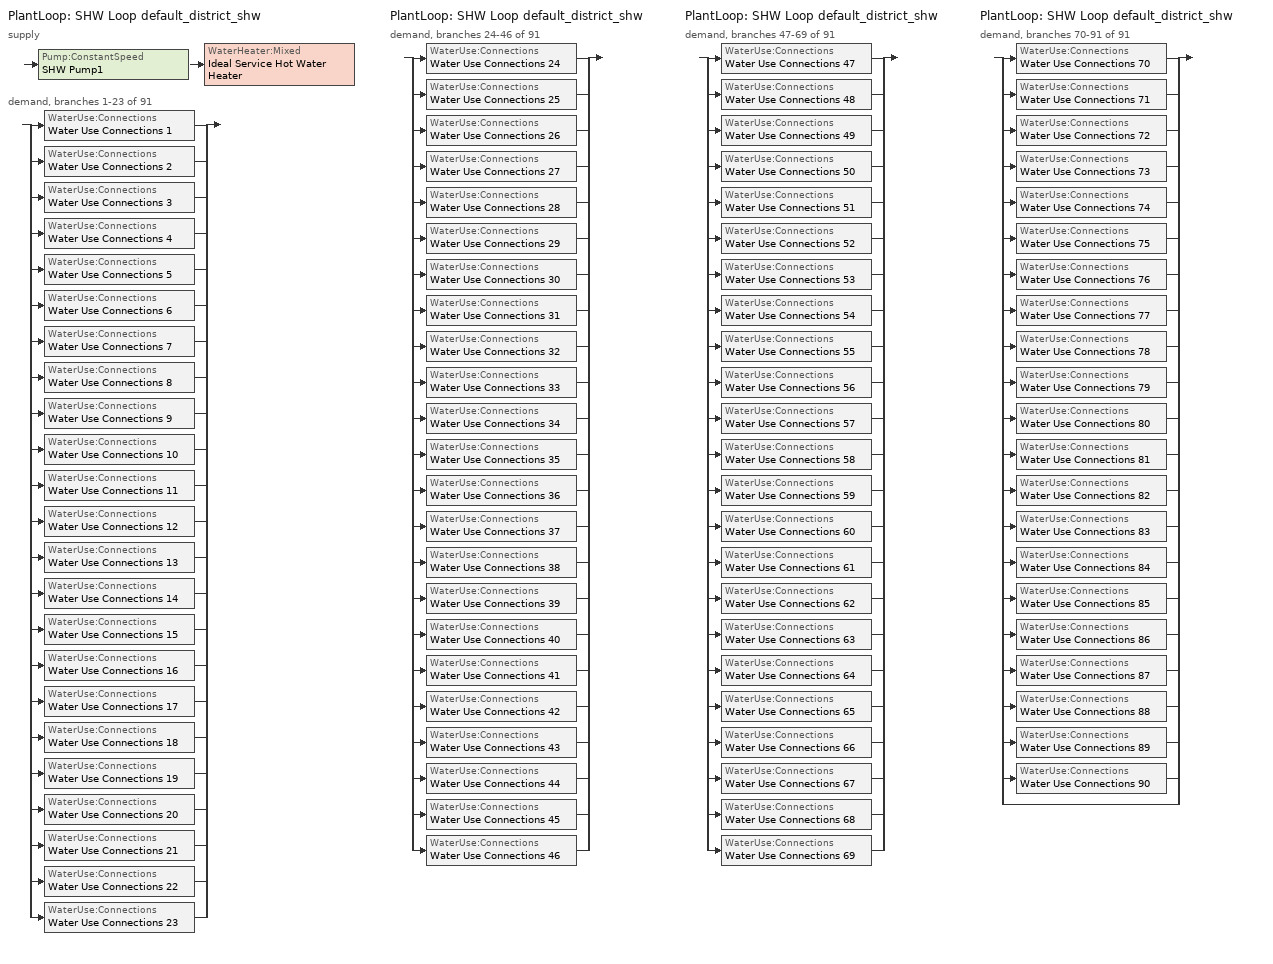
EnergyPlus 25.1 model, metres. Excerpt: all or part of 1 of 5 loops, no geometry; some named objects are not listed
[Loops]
PlantLoop 'SHW Loop default_district_shw'
 supply: Pump:ConstantSpeed 'SHW Pump1' > WaterHeater:Mixed 'Ideal Service Hot Water Heater'
 demand, branches 1-23 of 91: split
  | WaterUse:Connections 'Water Use Connections 1'
  | WaterUse:Connections 'Water Use Connections 2'
  | WaterUse:Connections 'Water Use Connections 3'
  | WaterUse:Connections 'Water Use Connections 4'
  | WaterUse:Connections 'Water Use Connections 5'
  | WaterUse:Connections 'Water Use Connections 6'
  | WaterUse:Connections 'Water Use Connections 7'
  | WaterUse:Connections 'Water Use Connections 8'
  | WaterUse:Connections 'Water Use Connections 9'
  | WaterUse:Connections 'Water Use Connections 10'
  | WaterUse:Connections 'Water Use Connections 11'
  | WaterUse:Connections 'Water Use Connections 12'
  | WaterUse:Connections 'Water Use Connections 13'
  | WaterUse:Connections 'Water Use Connections 14'
  | WaterUse:Connections 'Water Use Connections 15'
  | WaterUse:Connections 'Water Use Connections 16'
  | WaterUse:Connections 'Water Use Connections 17'
  | WaterUse:Connections 'Water Use Connections 18'
  | WaterUse:Connections 'Water Use Connections 19'
  | WaterUse:Connections 'Water Use Connections 20'
  | WaterUse:Connections 'Water Use Connections 21'
  | WaterUse:Connections 'Water Use Connections 22'
  | WaterUse:Connections 'Water Use Connections 23'
PlantLoop 'SHW Loop default_district_shw'
 demand, branches 24-46 of 91: split
  | WaterUse:Connections 'Water Use Connections 24'
  | WaterUse:Connections 'Water Use Connections 25'
  | WaterUse:Connections 'Water Use Connections 26'
  | WaterUse:Connections 'Water Use Connections 27'
  | WaterUse:Connections 'Water Use Connections 28'
  | WaterUse:Connections 'Water Use Connections 29'
  | WaterUse:Connections 'Water Use Connections 30'
  | WaterUse:Connections 'Water Use Connections 31'
  | WaterUse:Connections 'Water Use Connections 32'
  | WaterUse:Connections 'Water Use Connections 33'
  | WaterUse:Connections 'Water Use Connections 34'
  | WaterUse:Connections 'Water Use Connections 35'
  | WaterUse:Connections 'Water Use Connections 36'
  | WaterUse:Connections 'Water Use Connections 37'
  | WaterUse:Connections 'Water Use Connections 38'
  | WaterUse:Connections 'Water Use Connections 39'
  | WaterUse:Connections 'Water Use Connections 40'
  | WaterUse:Connections 'Water Use Connections 41'
  | WaterUse:Connections 'Water Use Connections 42'
  | WaterUse:Connections 'Water Use Connections 43'
  | WaterUse:Connections 'Water Use Connections 44'
  | WaterUse:Connections 'Water Use Connections 45'
  | WaterUse:Connections 'Water Use Connections 46'
PlantLoop 'SHW Loop default_district_shw'
 demand, branches 47-69 of 91: split
  | WaterUse:Connections 'Water Use Connections 47'
  | WaterUse:Connections 'Water Use Connections 48'
  | WaterUse:Connections 'Water Use Connections 49'
  | WaterUse:Connections 'Water Use Connections 50'
  | WaterUse:Connections 'Water Use Connections 51'
  | WaterUse:Connections 'Water Use Connections 52'
  | WaterUse:Connections 'Water Use Connections 53'
  | WaterUse:Connections 'Water Use Connections 54'
  | WaterUse:Connections 'Water Use Connections 55'
  | WaterUse:Connections 'Water Use Connections 56'
  | WaterUse:Connections 'Water Use Connections 57'
  | WaterUse:Connections 'Water Use Connections 58'
  | WaterUse:Connections 'Water Use Connections 59'
  | WaterUse:Connections 'Water Use Connections 60'
  | WaterUse:Connections 'Water Use Connections 61'
  | WaterUse:Connections 'Water Use Connections 62'
  | WaterUse:Connections 'Water Use Connections 63'
  | WaterUse:Connections 'Water Use Connections 64'
  | WaterUse:Connections 'Water Use Connections 65'
  | WaterUse:Connections 'Water Use Connections 66'
  | WaterUse:Connections 'Water Use Connections 67'
  | WaterUse:Connections 'Water Use Connections 68'
  | WaterUse:Connections 'Water Use Connections 69'
PlantLoop 'SHW Loop default_district_shw'
 demand, branches 70-91 of 91: split
  | WaterUse:Connections 'Water Use Connections 70'
  | WaterUse:Connections 'Water Use Connections 71'
  | WaterUse:Connections 'Water Use Connections 72'
  | WaterUse:Connections 'Water Use Connections 73'
  | WaterUse:Connections 'Water Use Connections 74'
  | WaterUse:Connections 'Water Use Connections 75'
  | WaterUse:Connections 'Water Use Connections 76'
  | WaterUse:Connections 'Water Use Connections 77'
  | WaterUse:Connections 'Water Use Connections 78'
  | WaterUse:Connections 'Water Use Connections 79'
  | WaterUse:Connections 'Water Use Connections 80'
  | WaterUse:Connections 'Water Use Connections 81'
  | WaterUse:Connections 'Water Use Connections 82'
  | WaterUse:Connections 'Water Use Connections 83'
  | WaterUse:Connections 'Water Use Connections 84'
  | WaterUse:Connections 'Water Use Connections 85'
  | WaterUse:Connections 'Water Use Connections 86'
  | WaterUse:Connections 'Water Use Connections 87'
  | WaterUse:Connections 'Water Use Connections 88'
  | WaterUse:Connections 'Water Use Connections 89'
  | WaterUse:Connections 'Water Use Connections 90'
  | bypass
[PlantLoop]
SHW Loop default_district_shw: Fluid Type=Water; Plant Equipment Operation Scheme=SHW Loop default_district_shw Operation Schemes; Maximum Loop Temperature {C}=60; Minimum Loop Temperature {C}=10; Maximum Loop Flow Rate {m3/s}=Autosize; Minimum Loop Flow Rate {m3/s}=0; Plant Loop Volume {m3}=Autocalculate; Load Distribution Scheme=Optimal; Plant Loop Demand Calculation Scheme=SingleSetpoint; Common Pipe Simulation=None
[Sizing:Plant]
SHW Loop default_district_shw: Loop Type=Heating; Design Loop Exit Temperature {C}=60; Loop Design Temperature Difference {deltaC}=5; Sizing Option=NonCoincident; Zone Timesteps in Averaging Window=1; Coincident Sizing Factor Mode=None
[SetpointManager:Scheduled]
Setpoint Manager Scheduled 1: Control Variable=Temperature; Schedule=60C Hot Water
[PlantEquipmentOperationSchemes]
SHW Loop default_district_shw Operation Schemes: Control Scheme Object Type 1=PlantEquipmentOperation:HeatingLoad; Control Scheme Name 1=SHW Loop default_district_shw Heating Operation Scheme; Control Scheme Schedule Name 1=Always On Discrete
[PlantEquipmentList]
SHW Loop default_district_shw Heating Equipment List: WaterHeater:Mixed, Ideal Service Hot Water Heater
[PlantEquipmentOperation:HeatingLoad]
SHW Loop default_district_shw Heating Operation Scheme: Load Range Lower Limit 1 {W}=0; Load Range Upper Limit 1 {W}=1000000000; Range Equipment List Name 1=SHW Loop default_district_shw Heating Equipment List
[Pump:ConstantSpeed]
SHW Pump1: Design Flow Rate {m3/s}=Autosize; Design Pump Head {Pa}=29891; Design Power Consumption {W}=Autosize; Motor Efficiency=0.9; Fraction of Motor Inefficiencies to Fluid Stream=0; Pump Control Type=Intermittent; Design Power Sizing Method=PowerPerFlowPerPressure; Design Electric Power per Unit Flow Rate {W/(m3/s)}=348701.1; Design Shaft Power per Unit Flow Rate per Unit Head {W-s/m3-Pa}=1.28205
[WaterHeater:Mixed]
Ideal Service Hot Water Heater: Tank Volume {m3}=0; Setpoint Temperature Schedule=Schedule Ruleset 2; Deadband Temperature Difference {deltaC}=2; Maximum Temperature Limit {C}=82.22; Heater Control Type=Modulate; Heater Maximum Capacity {W}=1000000; Heater Ignition Minimum Flow Rate {m3/s}=0; Heater Ignition Delay {s}=0; Heater Fuel Type=Electricity; Heater Thermal Efficiency=1; Off Cycle Parasitic Fuel Consumption Rate {W}=20; Off Cycle Parasitic Fuel Type=Electricity; Off Cycle Parasitic Heat Fraction to Tank=0.8; On Cycle Parasitic Fuel Consumption Rate {W}=0; On Cycle Parasitic Fuel Type=Electricity; On Cycle Parasitic Heat Fraction to Tank=0; Ambient Temperature Indicator=Schedule; Ambient Temperature Schedule=22C Ambient Condition; Off Cycle Loss Coefficient to Ambient Temperature {W/K}=0; Off Cycle Loss Fraction to Zone=1; On Cycle Loss Coefficient to Ambient Temperature {W/K}=0; On Cycle Loss Fraction to Zone=1; Use Side Effectiveness=1; Source Side Effectiveness=1; Use Side Design Flow Rate {m3/s}=Autosize; Source Side Design Flow Rate {m3/s}=Autosize; Indirect Water Heating Recovery Time {hr}=1.5; Source Side Flow Control Mode=IndirectHeatPrimarySetpoint
[WaterHeater:Sizing]
Ideal Service Hot Water Heater: Design Mode=PeakDraw; Time Storage Can Meet Peak Draw {hr}=0.538503; Time for Tank Recovery {hr}=0; Nominal Tank Volume for Autosizing Plant Connections {m3}=1
[WaterUse:Connections] Hot Water Supply Temperature Schedule=60.0C Hot Water; Drain Water Heat Exchanger Type=None; Drain Water Heat Exchanger Destination=Plant
Name | Water Use Equipment Name 1
Water Use Connections 1 | MediumOffice Building_Service Hot Water..Room_757_8a442ec0
Water Use Connections 2 | MediumOffice Building_Service Hot Water..Room_758_3004d73f
Water Use Connections 3; Water Use Connections 4; Water Use Connections 5; Water Use Connections 6; Water Use Connections 8; Water Use Connections 9; Water Use Connections 10; Water Use Connections 11; Water Use Connections 12; Water Use Connections 13; Water Use Connections 14; Water Use Connections 15; Water Use Connections 16; Water Use Connections 17; Water Use Connections 21; Water Use Connections 22; Water Use Connections 23; Water Use Connections 24; Water Use Connections 26; Water Use Connections 27; Water Use Connections 28; Water Use Connections 29; Water Use Connections 30; Water Use Connections 31; Water Use Connections 32; Water Use Connections 33; Water Use Connections 34; Water Use Connections 35; Water Use Connections 39; Water Use Connections 40; Water Use Connections 41; Water Use Connections 42; Water Use Connections 44; Water Use Connections 45; Water Use Connections 46; Water Use Connections 47; Water Use Connections 48; Water Use Connections 49; Water Use Connections 50; Water Use Connections 51; Water Use Connections 52; Water Use Connections 53; Water Use Connections 57; Water Use Connections 58; Water Use Connections 59; Water Use Connections 60; Water Use Connections 62; Water Use Connections 63; Water Use Connections 64; Water Use Connections 65; Water Use Connections 66; Water Use Connections 67; Water Use Connections 68; Water Use Connections 69; Water Use Connections 70; Water Use Connections 71; Water Use Connections 75; Water Use Connections 76; Water Use Connections 77; Water Use Connections 78; Water Use Connections 80; Water Use Connections 81; Water Use Connections 82; Water Use Connections 83; Water Use Connections 84; Water Use Connections 85; Water Use Connections 86; Water Use Connections 87; Water Use Connections 88; Water Use Connections 89
Water Use Connections 7 | MediumOffice Building_Service Hot Water..Room_763_2635d200
Water Use Connections 18 | MediumOffice Building_Service Hot Water..Room_774_96c0b87f
Water Use Connections 19 | MediumOffice Building_Service Hot Water..Room_775_29d2b79a
Water Use Connections 20 | MediumOffice Building_Service Hot Water..Room_776_1a4b3822
Water Use Connections 25 | MediumOffice Building_Service Hot Water..Room_781_2354622c
Water Use Connections 36 | MediumOffice Building_Service Hot Water..Room_792_b6f59f44
Water Use Connections 37 | MediumOffice Building_Service Hot Water..Room_793_cdbe6cf2
Water Use Connections 38 | MediumOffice Building_Service Hot Water..Room_794_118766d9
Water Use Connections 43 | MediumOffice Building_Service Hot Water..Room_799_23489c71
Water Use Connections 54 | MediumOffice Building_Service Hot Water..Room_810_a910b828
Water Use Connections 55 | MediumOffice Building_Service Hot Water..Room_811_73c735ea
Water Use Connections 56 | MediumOffice Building_Service Hot Water..Room_812_e2e17929
Water Use Connections 61 | MediumOffice Building_Service Hot Water..Room_817_1b2ae759
Water Use Connections 72 | MediumOffice Building_Service Hot Water..Room_828_ec5a7d58
Water Use Connections 73 | MediumOffice Building_Service Hot Water..Room_829_1766a76a
Water Use Connections 74 | MediumOffice Building_Service Hot Water..Room_830_cdee1774
Water Use Connections 79 | MediumOffice Building_Service Hot Water..Room_835_06edd3a5
Water Use Connections 90 | MediumOffice Building_Service Hot Water..Room_846_4a64eaff
[WaterUse:Equipment] Flow Rate Fraction Schedule=MediumOffice Building_Service Hot Water Schedule; Target Temperature Schedule=60.0C Hot Water; Sensible Fraction Schedule=0.2 Hot Water Sensible Fraction; Latent Fraction Schedule=0.05 Hot Water Latent Fraction
Name | Peak Flow Rate {m3/s} | Zone
MediumOffice Building_Service Hot Water..Room_757_8a442ec0 | 1.25655e-06 | Thermal Zone: Room_757_8a442ec0_Space
MediumOffice Building_Service Hot Water..Room_758_3004d73f | 1.25655e-06 | Thermal Zone: Room_758_3004d73f_Space
MediumOffice Building_Service Hot Water..Room_763_2635d200 | 1.25655e-06 | Thermal Zone: Room_763_2635d200_Space
MediumOffice Building_Service Hot Water..Room_774_96c0b87f | 1.25655e-06 | Thermal Zone: Room_774_96c0b87f_Space
MediumOffice Building_Service Hot Water..Room_775_29d2b79a | 2.59089e-06 | Thermal Zone: Room_775_29d2b79a_Space
MediumOffice Building_Service Hot Water..Room_776_1a4b3822 | 2.59089e-06 | Thermal Zone: Room_776_1a4b3822_Space
MediumOffice Building_Service Hot Water..Room_781_2354622c | 2.59089e-06 | Thermal Zone: Room_781_2354622c_Space
MediumOffice Building_Service Hot Water..Room_792_b6f59f44 | 2.59089e-06 | Thermal Zone: Room_792_b6f59f44_Space
MediumOffice Building_Service Hot Water..Room_793_cdbe6cf2 | 1.25655e-06 | Thermal Zone: Room_793_cdbe6cf2_Space
MediumOffice Building_Service Hot Water..Room_794_118766d9 | 1.25655e-06 | Thermal Zone: Room_794_118766d9_Space
MediumOffice Building_Service Hot Water..Room_799_23489c71 | 1.25655e-06 | Thermal Zone: Room_799_23489c71_Space
MediumOffice Building_Service Hot Water..Room_810_a910b828 | 1.25655e-06 | Thermal Zone: Room_810_a910b828_Space
MediumOffice Building_Service Hot Water..Room_811_73c735ea | 2.59089e-06 | Thermal Zone: Room_811_73c735ea_Space
MediumOffice Building_Service Hot Water..Room_812_e2e17929 | 2.59089e-06 | Thermal Zone: Room_812_e2e17929_Space
MediumOffice Building_Service Hot Water..Room_817_1b2ae759 | 2.59089e-06 | Thermal Zone: Room_817_1b2ae759_Space
MediumOffice Building_Service Hot Water..Room_828_ec5a7d58 | 2.59089e-06 | Thermal Zone: Room_828_ec5a7d58_Space
MediumOffice Building_Service Hot Water..Room_829_1766a76a | 7.06125e-06 | Thermal Zone: Room_829_1766a76a_Space
MediumOffice Building_Service Hot Water..Room_830_cdee1774 | 7.06125e-06 | Thermal Zone: Room_830_cdee1774_Space
MediumOffice Building_Service Hot Water..Room_835_06edd3a5 | 7.06125e-06 | Thermal Zone: Room_835_06edd3a5_Space
MediumOffice Building_Service Hot Water..Room_846_4a64eaff | 7.06125e-06 | Thermal Zone: Room_846_4a64eaff_Space
[Schedule:Day:Interval]
MediumOffice Building_Service Hot Water Schedule_Hol 1; MediumOffice Building_Service Hot Water Schedule_Sunday: No, 06:00, 0, 11:00, 0.04, 13:00, 0.06, 14:00, 0.09, 15:00, 0.06, 18:00, 0.04, 24:00, 0
MediumOffice Building_Service Hot Water Schedule_SmrDsn 1; Schedule Day 5: No, 06:00, 0, 07:00, 0.07, 08:00, 0.19, 09:00, 0.35, 10:00, 0.38, 11:00, 0.39, 12:00, 0.47, 13:00, 0.57, 14:00, 0.54, 15:00, 0.34, 16:00, 0.33, 17:00, 0.44, 18:00, 0.26, 19:00, 0.21, 20:00, 0.15, 21:00, 0.17, 22:00, 0.08, 24:00, 0.05
MediumOffice Building_Service Hot Water Schedule_WntrDsn 1; Schedule Day 6: No, 06:00, 0, 07:00, 0.07, 08:00, 0.11, 09:00, 0.15, 10:00, 0.21, 11:00, 0.19, 12:00, 0.23, 13:00, 0.2, 14:00, 0.19, 15:00, 0.15, 16:00, 0.13, 17:00, 0.14, 19:00, 0.07, 24:00, 0
Schedule Day 15; Schedule Day 18; Schedule Day 20: No, 24:00, 60
Schedule Day 16: No, 24:00, 0.2
Schedule Day 17: No, 24:00, 0.05
Schedule Day 21: No, 24:00, 22
[Schedule:Week:Daily]
0.05 Hot Water Latent Fraction Week Rule - Jan1-Dec31: Schedule Day 17, Schedule Day 17, Schedule Day 17, Schedule Day 17, Schedule Day 17, Schedule Day 17, Schedule Day 17, Schedule Day 17, Schedule Day 17, Schedule Day 17, Schedule Day 17, Schedule Day 17
0.2 Hot Water Sensible Fraction Week Rule - Jan1-Dec31: Schedule Day 16, Schedule Day 16, Schedule Day 16, Schedule Day 16, Schedule Day 16, Schedule Day 16, Schedule Day 16, Schedule Day 16, Schedule Day 16, Schedule Day 16, Schedule Day 16, Schedule Day 16
22C Ambient Condition Week Rule - Jan1-Dec31: Schedule Day 21, Schedule Day 21, Schedule Day 21, Schedule Day 21, Schedule Day 21, Schedule Day 21, Schedule Day 21, Schedule Day 21, Schedule Day 21, Schedule Day 21, Schedule Day 21, Schedule Day 21
60.0C Hot Water Week Rule - Jan1-Dec31: Schedule Day 15, Schedule Day 15, Schedule Day 15, Schedule Day 15, Schedule Day 15, Schedule Day 15, Schedule Day 15, Schedule Day 15, Schedule Day 15, Schedule Day 15, Schedule Day 15, Schedule Day 15
60C Hot Water Week Rule - Jan1-Dec31: Schedule Day 18, Schedule Day 18, Schedule Day 18, Schedule Day 18, Schedule Day 18, Schedule Day 18, Schedule Day 18, Schedule Day 18, Schedule Day 18, Schedule Day 18, Schedule Day 18, Schedule Day 18
MediumOffice Building_Service Hot Water Schedule Week Rule - Jan1-Dec31: MediumOffice Building_Service Hot Water Schedule_Sunday, Schedule Day 5, Schedule Day 5, Schedule Day 5, Schedule Day 5, Schedule Day 5, Schedule Day 6, MediumOffice Building_Service Hot Water Schedule_Hol 1, MediumOffice Building_Service Hot Water Schedule_SmrDsn 1, MediumOffice Building_Service Hot Water Schedule_WntrDsn 1, MediumOffice Building_Service Hot Water Schedule_Sunday, MediumOffice Building_Service Hot Water Schedule_Sunday
Schedule Ruleset 2 Week Rule - Jan1-Dec31: Schedule Day 20, Schedule Day 20, Schedule Day 20, Schedule Day 20, Schedule Day 20, Schedule Day 20, Schedule Day 20, Schedule Day 20, Schedule Day 20, Schedule Day 20, Schedule Day 20, Schedule Day 20
[Schedule:Year]
0.05 Hot Water Latent Fraction: 0.05 Hot Water Latent Fraction Week Rule - Jan1-Dec31, 1, 1, 12, 31
0.2 Hot Water Sensible Fraction: 0.2 Hot Water Sensible Fraction Week Rule - Jan1-Dec31, 1, 1, 12, 31
22C Ambient Condition: 22C Ambient Condition Week Rule - Jan1-Dec31, 1, 1, 12, 31
60.0C Hot Water: 60.0C Hot Water Week Rule - Jan1-Dec31, 1, 1, 12, 31
60C Hot Water: 60C Hot Water Week Rule - Jan1-Dec31, 1, 1, 12, 31
MediumOffice Building_Service Hot Water Schedule: MediumOffice Building_Service Hot Water Schedule Week Rule - Jan1-Dec31, 1, 1, 12, 31
Schedule Ruleset 2: Schedule Ruleset 2 Week Rule - Jan1-Dec31, 1, 1, 12, 31
[Schedule:Constant]
Always On Discrete: Hourly Value=1
